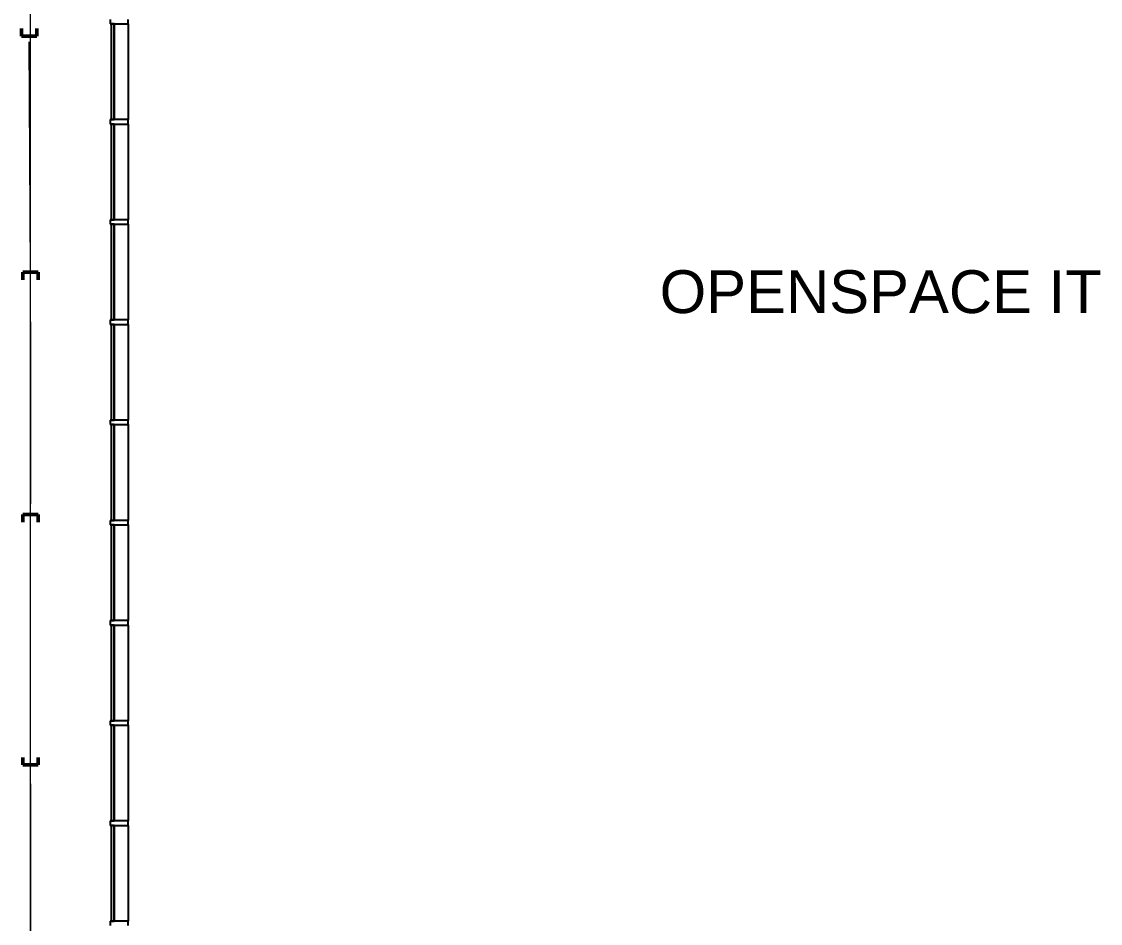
# Model space of a CAD drawing. Header units: millimetres. Extents: x 32.4 to 129.7, y 76.1 to 139.3.
# Drawn here: x 32.42 to 45.02, y 104.46 to 114.99 of the extents above; entities that cross this region are included whole.
import ezdxf

# ---------------------------------------------------------------- set-up
doc = ezdxf.new("R2010")
doc.units = ezdxf.units.MM
doc.layers.add('Lineas Carpintería', color=7, linetype='Continuous')
doc.layers.add('Sectores', color=3, linetype='Continuous')
doc.layers.add('S-----TEP', color=7, linetype='Continuous', lineweight=9)
doc.styles.add('MtXpl_Arial_Unicode_', font='ARIALUNI.ttf')

msp = doc.modelspace()

# ---------------------------------------------------------------- linework, layer by layer
at = {"layer": 'Lineas Carpintería', "extrusion": (0, 0, -1)}
for p, q in [((33.459691, 115.020442), (33.459691, 114.968442)), ((33.669691, 114.968442), (33.669691, 115.020442)), ((33.459691, 114.968442), (33.669691, 114.968442)), ((33.669691, 113.850442), (33.459691, 113.850442)), ((33.459691, 113.850442), (33.459691, 113.798442)), ((33.459691, 113.798442), (33.669691, 113.798442)), ((33.669691, 113.798442), (33.669691, 113.850442)), ((33.669691, 112.680442), (33.459691, 112.680442)), ((33.459691, 112.680442), (33.459691, 112.628442)), ((33.459691, 112.628442), (33.669691, 112.628442)), ((33.669691, 112.628442), (33.669691, 112.680442)), ((33.669691, 111.510442), (33.459691, 111.510442)), ((33.459691, 111.510442), (33.459691, 111.458442)), ((33.669691, 111.458442), (33.669691, 111.510442)), ((33.459691, 111.458442), (33.669691, 111.458442)), ((33.669691, 110.340442), (33.459691, 110.340442)), ((33.459691, 110.340442), (33.459691, 110.288442)), ((33.669691, 110.288442), (33.669691, 110.340442)), ((33.459691, 110.288442), (33.669691, 110.288442)), ((33.669691, 109.170442), (33.459691, 109.170442)), ((33.459691, 109.170442), (33.459691, 109.118442)), ((33.459691, 109.118442), (33.669691, 109.118442)), ((33.669691, 109.118442), (33.669691, 109.170442)), ((33.669691, 108.000442), (33.459691, 108.000442)), ((33.459691, 108.000442), (33.459691, 107.948442)), ((33.459691, 107.948442), (33.669691, 107.948442)), ((33.669691, 107.948442), (33.669691, 108.000442)), ((33.669691, 106.830442), (33.459691, 106.830442)), ((33.459691, 106.830442), (33.459691, 106.778442)), ((33.669691, 106.778442), (33.669691, 106.830442)), ((33.459691, 106.778442), (33.669691, 106.778442)), ((33.669691, 105.660442), (33.459691, 105.660442)), ((33.459691, 105.660442), (33.459691, 105.608442)), ((33.459691, 105.608442), (33.669691, 105.608442)), ((33.669691, 105.608442), (33.669691, 105.660442)), ((33.669691, 104.490442), (33.459691, 104.490442)), ((33.459691, 104.490442), (33.459691, 104.438442)), ((33.669691, 104.438442), (33.669691, 104.490442))]:
    msp.add_line(p, q, dxfattribs=at)
at = {"layer": 'Lineas Carpintería'}
for p, q in [((33.507191, 114.968442), (33.472191, 114.968442)), ((33.472191, 114.968442), (33.472191, 113.850442)), ((33.507191, 113.850442), (33.507191, 114.968442)), ((33.509691, 113.850442), (33.509691, 114.968442)), ((33.669691, 114.968442), (33.669691, 113.850442)), ((33.472191, 113.850442), (33.507191, 113.850442)), ((33.507191, 113.798442), (33.472191, 113.798442)), ((33.472191, 113.798442), (33.472191, 112.680442)), ((33.507191, 112.680442), (33.507191, 113.798442)), ((33.509691, 112.680442), (33.509691, 113.798442)), ((33.669691, 113.798442), (33.669691, 112.680442)), ((33.472191, 112.680442), (33.507191, 112.680442)), ((33.507191, 112.628442), (33.472191, 112.628442)), ((33.472191, 112.628442), (33.472191, 111.510442)), ((33.507191, 111.510442), (33.507191, 112.628442)), ((33.509691, 111.510442), (33.509691, 112.628442)), ((33.669691, 112.628442), (33.669691, 111.510442)), ((33.472191, 111.510442), (33.507191, 111.510442)), ((33.507191, 111.458442), (33.472191, 111.458442)), ((33.472191, 111.458442), (33.472191, 110.340442)), ((33.507191, 110.340442), (33.507191, 111.458442)), ((33.509691, 110.340442), (33.509691, 111.458442)), ((33.669691, 111.458442), (33.669691, 110.340442)), ((33.472191, 110.340442), (33.507191, 110.340442)), ((33.507191, 110.288442), (33.472191, 110.288442)), ((33.472191, 110.288442), (33.472191, 109.170442)), ((33.507191, 109.170442), (33.507191, 110.288442)), ((33.509691, 109.170442), (33.509691, 110.288442)), ((33.669691, 110.288442), (33.669691, 109.170442)), ((33.472191, 109.170442), (33.507191, 109.170442)), ((33.507191, 109.118442), (33.472191, 109.118442)), ((33.472191, 109.118442), (33.472191, 108.000442)), ((33.507191, 108.000442), (33.507191, 109.118442)), ((33.509691, 108.000442), (33.509691, 109.118442)), ((33.669691, 109.118442), (33.669691, 108.000442)), ((33.472191, 108.000442), (33.507191, 108.000442)), ((33.507191, 107.948442), (33.472191, 107.948442)), ((33.472191, 107.948442), (33.472191, 106.830442)), ((33.507191, 106.830442), (33.507191, 107.948442)), ((33.509691, 106.830442), (33.509691, 107.948442)), ((33.669691, 107.948442), (33.669691, 106.830442)), ((33.472191, 106.830442), (33.507191, 106.830442)), ((33.507191, 106.778442), (33.472191, 106.778442)), ((33.472191, 106.778442), (33.472191, 105.660442)), ((33.507191, 105.660442), (33.507191, 106.778442)), ((33.509691, 105.660442), (33.509691, 106.778442)), ((33.669691, 106.778442), (33.669691, 105.660442)), ((33.472191, 105.660442), (33.507191, 105.660442)), ((33.507191, 105.608442), (33.472191, 105.608442)), ((33.472191, 105.608442), (33.472191, 104.490442)), ((33.507191, 104.490442), (33.507191, 105.608442)), ((33.509691, 104.490442), (33.509691, 105.608442)), ((33.669691, 105.608442), (33.669691, 104.490442)), ((33.472191, 104.490442), (33.507191, 104.490442))]:
    msp.add_line(p, q, dxfattribs=at)
at = {"layer": 'S-----TEP'}
for p, q in [((32.5297, 100.711375), (32.5297, 126.466892)), ((32.5297, 112.085916), (32.513317, 114.757613)), ((32.5297, 111.487582), (32.5297, 109.363058)), ((32.5297, 106.627944), (32.5297, 109.085493)), ((32.5297, 106.094677), (32.5297, 103.690454))]:
    msp.add_line(p, q, dxfattribs=at)
at = {"layer": 'S-----TEP', "lineweight": 50}
for p, q in [((32.424417, 114.912137), (32.424417, 114.824507)), ((32.602217, 114.824507), (32.602217, 114.912137)), ((32.424417, 114.824507), (32.602217, 114.824507)), ((32.4408, 111.979616), (32.4408, 112.067246)), ((32.4408, 112.067246), (32.6186, 112.067246)), ((32.6186, 112.067246), (32.6186, 111.979616)), ((32.4408, 109.238996), (32.6186, 109.238996)), ((32.4408, 109.151366), (32.4408, 109.238996)), ((32.6186, 109.238996), (32.6186, 109.151366)), ((32.4408, 106.403017), (32.4408, 106.315387)), ((32.4408, 106.315387), (32.6186, 106.315387)), ((32.6186, 106.315387), (32.6186, 106.403017))]:
    msp.add_line(p, q, dxfattribs=at)

# ---------------------------------------------------------------- texts
at = {"layer": 'Sectores', "style": 'MtXpl_Arial_Unicode_'}
msp.add_text('OPENSPACE IT', height=0.5, dxfattribs=at).set_placement((39.874279, 111.590738))

doc.saveas('drawing.dxf')
